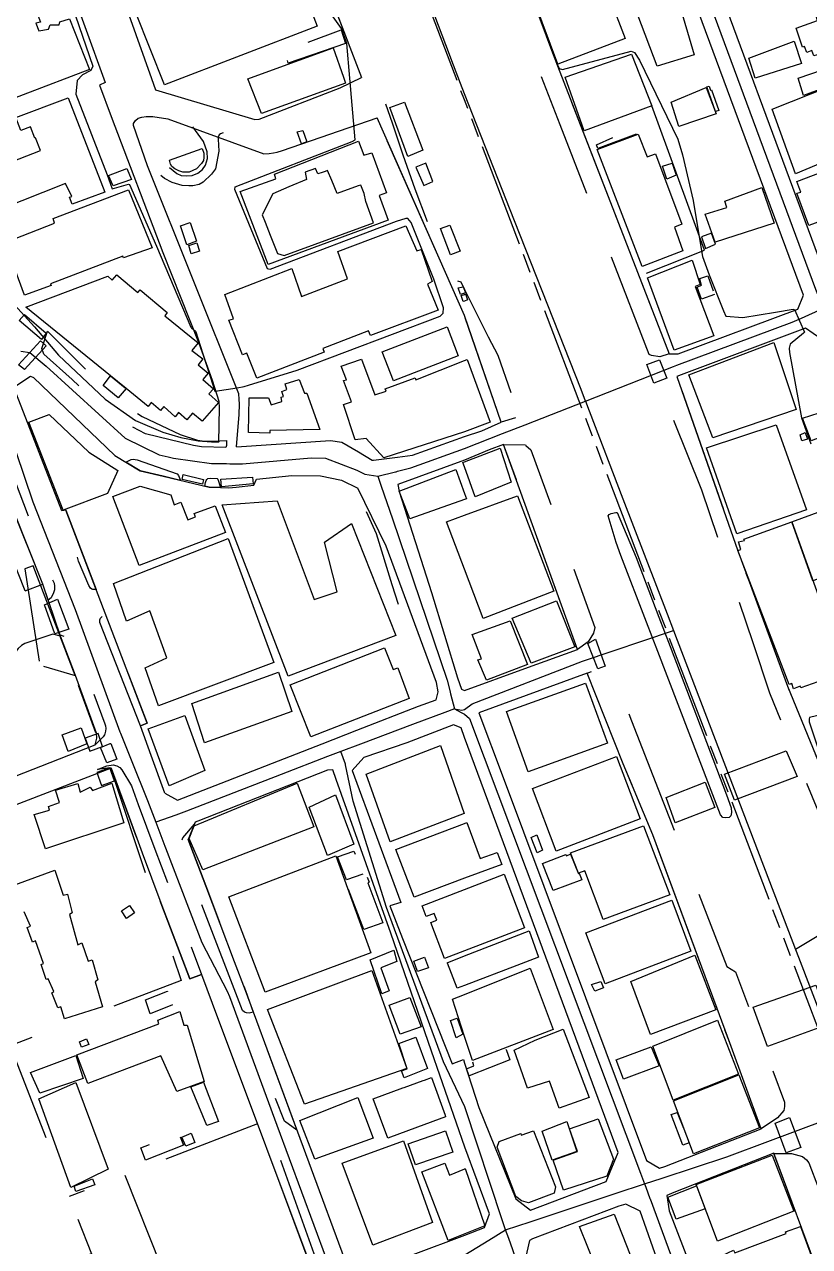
# Model space of a CAD drawing. Header units: millimetres. Extents: x 198785 to 203305, y 542885 to 545889.
# Drawn here: x 202082.1 to 202311.3, y 544546.7 to 544903.6 of the extents above; entities that cross this region are included whole.
import ezdxf

# ---------------------------------------------------------------- set-up
doc = ezdxf.new("R2010")
doc.units = ezdxf.units.MM
for name, pattern in [('FENCE_25K', [54.3, 28.7, -9.2, -16.4]), ('HIDDEN_BULD_25K', [28.8, 18.4, -10.4]), ('HIDDEN_IN_25K', [56.5, 36.5, -20]), ('HIDDEN_SIGUNGU_25K', [51.2, 30.4, -3.2, 5.6, -3.2, 5.6, -3.2])]:
    doc.linetypes.add(name, pattern=pattern)
for name, color, linetype in [('A0013114', 253, 'Continuous'), ('A0013117', 253, 'Continuous'), ('A0013118', 253, 'Continuous'), ('A0023214', 253, 'Continuous'), ('A0023217', 253, 'Continuous'), ('A0033324', 253, 'Continuous'), ('A0043325', 253, 'Continuous'), ('A0151224', 253, 'Continuous'), ('B0014111', 253, 'Continuous'), ('B0014112', 253, 'Continuous'), ('B0014113', 253, 'Continuous'), ('B0014115', 253, 'Continuous'), ('B0014116', 253, 'Continuous'), ('B0014118', 253, 'Continuous'), ('B0024120', 253, 'Continuous'), ('B0024127', 253, 'Continuous'), ('C0076117', 253, 'Continuous'), ('C0523121', 253, 'Continuous'), ('F0017111', 253, 'Continuous'), ('F0047224', 253, 'Continuous'), ('G0018113', 253, 'Continuous')]:
    doc.layers.add(name, color=color, linetype=linetype)

msp = doc.modelspace()

# ---------------------------------------------------------------- linework, layer by layer
at = {"layer": 'A0013114'}
for points in [[(202096.37, 544951.95), (202104.33, 544954.75), (202143.85, 544968.64), (202151.46, 544963.77), (202163, 544933.73), (202165.77, 544926.51), (202180.51, 544888.16)], [(202259.97, 544958.9), (202257.35, 544959.52), (202219, 544946.46), (202217.45, 544945.84), (202219.17, 544940.91), (202231.59, 544907.87), (202235.72, 544896.89), (202237.72, 544891.56), (202270.31, 544807.4)], [(202083.43, 544947.4), (202035.14, 544930.43), (202033.11, 544927.94), (202033.18, 544923.99), (202067.52, 544833.12), (202068.1, 544832.32), (202077.18, 544823.91), (202084.99, 544815.33), (202092.06, 544807.01), (202105.66, 544794.21), (202114.51, 544787.91), (202122.43, 544784.52), (202127.69, 544782.97), (202132.84, 544782.05), (202136.64, 544781.67), (202138.73, 544781.64)], [(202143.98, 544780.22), (202171.41, 544782.08), (202174.71, 544781.64), (202179.61, 544778.76), (202183.62, 544776.4), (202184.01, 544776.37), (202190.96, 544777.27), (202195.39, 544777.84), (202210.57, 544783.3), (202215.62, 544784.96), (202221.28, 544787.5), (202210.56, 544818.57), (202185.07, 544876.29)], [(202123.04, 544679.07), (202119.06, 544690.15), (202115.97, 544698.77), (202117.88, 544699.54), (202094.18, 544761.79), (202092.97, 544761.59), (202079.07, 544797.35), (202079.3, 544797.83), (202083.8, 544800.87), (202084.74, 544800.55), (202108.51, 544777.71), (202115.82, 544773.29), (202122.6, 544771.64), (202136.03, 544768.45), (202139.35, 544768.34), (202141.76, 544768.25), (202143.85, 544768.47), (202149.06, 544769.03), (202149.84, 544770.83), (202160.14, 544771.92), (202168.49, 544771.75), (202174.69, 544770.51), (202179.38, 544768.2)], [(202272.59, 544800.81), (202290.36, 544749.86), (202293.64, 544740.9), (202296.67, 544732.64), (202304.85, 544710.31), (202328.93, 544651.68)], [(202103.24, 544695.15), (202103.06, 544696.65), (202096.93, 544713.43), (202092.62, 544724.96), (202087.39, 544740.14), (202066.44, 544792.74)], [(202243.59, 544721.11), (202221.98, 544780.97), (202217.77, 544779.36), (202210.57, 544776.32), (202191.05, 544769.23)], [(202297.23, 544581.09), (202288.01, 544606.23), (202284.32, 544616.23), (202280.84, 544625.65), (202265.6, 544666.89), (202256.91, 544687.64), (202246.42, 544714.19)], [(202107.37, 544686.4), (202111.86, 544674.26), (202116.49, 544661.73), (202121.9, 544647.1), (202130.36, 544624.9), (202133.79, 544626.18), (202136.92, 544617.82), (202168.33, 544533.83)], [(202180.28, 544538.93), (202177.75, 544539.57), (202175.5, 544543.2), (202146.57, 544621.43), (202143.44, 544629.88), (202134.99, 544652.08), (202129.84, 544665.6)], [(202326.69, 544504.47), (202316.4, 544532.17), (202314.4, 544537.57), (202300.89, 544573.94)]]:
    msp.add_lwpolyline(points, dxfattribs=at)
at = {"layer": 'A0013117'}
for points in [[(202270.31, 544807.4), (202272.91, 544807.37), (202307.92, 544820.46), (202309.51, 544824.55), (202272.53, 544924.39), (202265.97, 544942.07), (202264.2, 544946.84), (202262.63, 544951.31), (202259.97, 544958.9)], [(202320.24, 544826.3), (202357.03, 544839.87), (202358.94, 544845.92), (202356.56, 544852.36), (202329.68, 544927.9), (202328.71, 544930.68), (202325.31, 544933.2), (202323.45, 544933.69), (202276.74, 544943.32), (202274.46, 544942.36), (202274.78, 544941.33), (202316.78, 544827.96), (202320.24, 544826.3)], [(202328.93, 544651.68), (202359.42, 544693.1), (202359.2, 544696.14), (202340.63, 544743.9), (202337.6, 544751.8), (202333.85, 544761.56), (202314.57, 544811.79), (202310.14, 544814.89), (202273.87, 544801.32), (202272.59, 544800.81)], [(202191.05, 544769.23), (202191.5, 544767.22), (202200.9, 544737.72), (202208.56, 544712.75), (202209.69, 544709.47), (202210.58, 544709.12), (202228.19, 544715.48), (202243.59, 544721.11)], [(202123.04, 544679.07), (202126.75, 544677.04), (202168.97, 544693.53), (202179.14, 544697.51), (202197.1, 544704.52), (202202.26, 544706.33), (202202.83, 544708.69), (202202.37, 544711.38), (202187.66, 544751.24), (202179.38, 544768.2)], [(202246.42, 544714.19), (202214.79, 544702.53), (202221.84, 544683.72), (202263.67, 544571.84), (202267.5, 544569.55), (202269.1, 544570.03), (202297.23, 544581.09)], [(202229.85, 544557.28), (202251.97, 544565.65), (202255.48, 544574.17), (202210.59, 544695.34), (202209.58, 544698.17), (202207.36, 544699.04), (202193.74, 544693.85), (202181.2, 544689.5), (202177.81, 544685.68), (202192.01, 544647.22), (202188.8, 544646.23), (202192.43, 544636.65), (202206.95, 544600.09), (202210.23, 544601.31), (202210.61, 544600.21), (202214.76, 544587.31), (202225.52, 544560.68), (202229.85, 544557.28)], [(202180.28, 544538.93), (202182.53, 544539.69), (202195.6, 544544.36), (202210.63, 544550.03), (202216.41, 544552.25), (202217.88, 544556.22), (202210.62, 544575.69), (202200.93, 544603.74), (202189.02, 544638.24), (202173.14, 544683.09), (202172.15, 544685.96), (202170.58, 544685.8), (202132.66, 544670.93), (202131.96, 544670.6), (202129.84, 544665.6)], [(202300.89, 544573.94), (202271.72, 544562.46), (202269.67, 544561.63), (202270.32, 544557.1), (202290.55, 544504.45)], [(202280.38, 544504.45), (202261.84, 544556.99), (202257.63, 544559.08), (202255.61, 544558.47), (202230.38, 544548.92), (202229.5, 544548.49), (202228.02, 544541.67), (202243.16, 544504.43)]]:
    msp.add_lwpolyline(points, dxfattribs=at)
at = {"layer": 'A0013118'}
for points in [[(202096.37, 544951.95), (202106.22, 544924.24), (202112.57, 544906.38), (202119.16, 544887.83), (202120.36, 544884.56), (202149.39, 544875.84), (202150.59, 544875.9), (202174.3, 544885.08), (202180.51, 544888.16)], [(202083.43, 544947.4), (202093.75, 544919.45), (202105.64, 544886.64), (202103.97, 544885.92), (202107.43, 544876.76), (202122.48, 544836.99), (202132.96, 544810.53), (202136.92, 544799.7), (202138.87, 544793.55), (202138.9, 544791.67), (202138.73, 544781.64)], [(202143.98, 544780.22), (202144.74, 544789.71), (202144.9, 544792.67), (202144.74, 544794.14), (202144.7, 544795.69), (202118.03, 544862.27), (202113.89, 544874.12), (202113.95, 544874.73), (202114.5, 544875.52), (202115.23, 544876.22), (202116.36, 544876.52), (202117.64, 544876.73), (202119.6, 544876.71), (202123.91, 544876.09), (202151.98, 544865.86), (202153.49, 544865.9), (202154.78, 544866.11), (202155.9, 544866.35), (202157.43, 544866.82), (202185.07, 544876.29)], [(202124.44, 544861.86), (202126.57, 544860.04), (202127.87, 544859.52), (202129.4, 544859.42), (202131.09, 544859.5), (202132.72, 544860.13), (202134.03, 544861.25), (202134.98, 544862.56), (202135.49, 544864.49), (202135.38, 544866.42), (202134.35, 544869.47), (202131.22, 544873.74)], [(202140.12, 544871.91), (202139.34, 544871.67), (202138.92, 544871.41), (202138.62, 544870.73), (202138.61, 544870.12), (202138.87, 544866.57), (202137.84, 544861.46), (202136.72, 544859.87), (202134.25, 544857.57), (202133.07, 544856.89), (202131.19, 544856.51), (202130.08, 544856.47), (202128.09, 544856.62), (202125.19, 544857.43), (202122.98, 544858.65), (202121.87, 544859.52)], [(202082.25, 544738.19), (202076.33, 544753.16), (202076.06, 544754.37), (202076.09, 544755.25), (202076.26, 544756.27), (202076.93, 544757.6), (202077.86, 544759.19), (202079.14, 544760.86)], [(202082.25, 544738.19), (202087.39, 544740.14)], [(202092.62, 544724.96), (202090.32, 544725.53), (202082.15, 544722.84), (202081.22, 544722.22), (202080.24, 544721.33), (202077.09, 544717.4)], [(201975.21, 544645.67), (201980.28, 544647.5), (201976.64, 544656.96), (201990.81, 544662.57), (201995.46, 544651.34), (202033.97, 544665.88), (202065.5, 544678.3), (202077.7, 544683.41), (202079.21, 544683.95), (202102.76, 544693.2), (202103.24, 544695.15)], [(202107.37, 544686.4), (202020.22, 544652.82), (201982.18, 544637.36), (201981.24, 544636.68), (201978.26, 544633.18), (201977.65, 544631.7)]]:
    msp.add_lwpolyline(points, dxfattribs=at)
at = {"layer": 'A0023214'}
for points in [[(202245.91, 544793.62), (202244.59, 544796.96), (202225.16, 544846.21), (202210.54, 544883.39), (202209.37, 544886.36), (202207.34, 544891.73), (202205.11, 544897.65), (202191.68, 544933.19), (202191.1, 544934.71), (202189.59, 544938.7), (202189.46, 544939.04)], [(202081.05, 544808.15), (202083.63, 544807.79), (202088.4, 544803.78), (202111.51, 544782.81), (202121.37, 544777.95), (202123.99, 544777.31), (202125.64, 544776.91), (202136.73, 544775.35), (202138.59, 544775.34), (202139.02, 544775.34), (202140.23, 544775.34), (202141.05, 544775.34), (202142.01, 544775.33), (202143.92, 544775.33), (202145.77, 544775.33), (202165.78, 544777), (202169.95, 544776.91), (202179.15, 544773.46), (202179.49, 544773.29), (202181.5, 544772.3), (202185.28, 544771.65), (202190.45, 544772.95), (202190.57, 544772.98), (202191.01, 544773.1), (202194.91, 544774.15), (202210.57, 544779.81), (202221.64, 544784.12), (202228.24, 544786.68), (202245.91, 544793.62)], [(202074.46, 544793.56), (202084.52, 544764.2), (202096.87, 544732.77), (202109.94, 544697.05), (202110.1, 544696.63), (202111.47, 544693.21), (202113.43, 544688.35), (202118.03, 544676.92), (202120.39, 544670.64), (202123.08, 544663.64), (202123.26, 544663.16), (202129.99, 544645.64), (202133.9, 544635.47), (202141.31, 544621.29), (202141.9, 544619.68), (202155.79, 544582.11), (202170.16, 544543.2)], [(202245.91, 544793.62), (202247, 544790.78), (202256.83, 544765.11), (202269.73, 544731.45), (202271.59, 544726.59), (202272.65, 544723.82), (202286.32, 544688.14), (202305.18, 544638.82), (202307.22, 544633.48), (202308.08, 544631.22), (202314.99, 544613.17), (202323.24, 544591.61), (202324.98, 544587.06), (202326.05, 544584.25), (202339.8, 544548.31), (202340.06, 544547.61), (202341.14, 544544.78), (202342.09, 544542.09), (202345.13, 544533.53), (202355.13, 544504.48), (202355.13, 544504.48)]]:
    msp.add_lwpolyline(points, dxfattribs=at)
at = {"layer": 'A0023217'}
for points in [[(202315.24, 544820.61), (202314.19, 544823.43), (202313.14, 544826.25), (202270.22, 544942.22), (202268.17, 544947.73)], [(202245.91, 544793.62), (202271.59, 544803.7), (202272.59, 544804.09), (202306.23, 544816.63), (202308.96, 544817.84), (202315.24, 544820.61)], [(202185.28, 544771.65), (202186.27, 544768.81), (202189.58, 544759.23), (202205.47, 544712.06), (202206.26, 544709.08), (202206.51, 544708.12), (202207.65, 544703.77)], [(202207.65, 544703.77), (202209.74, 544703.39), (202210.59, 544703.57), (202212.76, 544705.21), (202245.01, 544717.65), (202271.59, 544726.59)], [(202207.65, 544703.77), (202204.81, 544702.68), (202195.42, 544699.19), (202180.18, 544693.45), (202174.43, 544691.29)], [(202207.65, 544703.77), (202209.62, 544702.67), (202210.59, 544702.15), (202211.98, 544700.91), (202261.97, 544568.16), (202263.15, 544564.97)], [(202363.77, 544695.42), (202359.85, 544688.73), (202359.35, 544687.88), (202330.19, 544649.29), (202329.96, 544648.99), (202324.98, 544644.54), (202316.99, 544639.26), (202307.22, 544633.48)], [(202174.43, 544691.29), (202170.54, 544689.78), (202156.99, 544684.53), (202129.35, 544673.82), (202126.25, 544672.72), (202120.39, 544670.64)], [(202222.56, 544551.58), (202221.68, 544554.22), (202210.62, 544587.52), (202204.39, 544600.65), (202187.77, 544645.7), (202178.04, 544676.8), (202175.84, 544687.41), (202175.77, 544687.61), (202174.43, 544691.29)], [(202263.15, 544564.97), (202268.29, 544566.67), (202287.17, 544572.9), (202299.13, 544577.38), (202324.98, 544587.06)], [(202222.56, 544551.58), (202229.72, 544553.94), (202241.67, 544557.89), (202254.9, 544562.25), (202263.15, 544564.97)], [(202263.15, 544564.97), (202263.5, 544564.04), (202264.72, 544560.73), (202264.77, 544560.59), (202285.46, 544504.45), (202285.46, 544504.45)], [(202125.77, 544514.2), (202148.06, 544522.3), (202164.63, 544528.32), (202170.42, 544530.21), (202175.64, 544531.91), (202180.5, 544533.65), (202182.48, 544534.36), (202197.33, 544539.67), (202210.63, 544544.24), (202217.63, 544548.54), (202222.56, 544551.58)], [(202241.37, 544504.43), (202226.27, 544541.01), (202224.65, 544545.73), (202223.51, 544549.06), (202222.56, 544551.58)]]:
    msp.add_lwpolyline(points, dxfattribs=at)
at = {"layer": 'A0033324', "linetype": 'HIDDEN_IN_25K', "flags": 128}
for points in [[(202157.31, 544948.54), (202160.19, 544949.4), (202164.47, 544938.23), (202169.72, 544924.41), (202173.95, 544913.31), (202177.9, 544903.09), (202175.11, 544902.23), (202165.77, 544926.51), (202163, 544933.73), (202157.31, 544948.54)], [(202270.31, 544807.4), (202267.56, 544806.58), (202265.21, 544806.94), (202264.48, 544807.22), (202238.51, 544874.28), (202232.58, 544889.61), (202213, 544938.35), (202212.68, 544939.75), (202212.69, 544940.96), (202213.26, 544942.43), (202214.66, 544944.28), (202217.45, 544945.84), (202219.17, 544940.91), (202237.72, 544891.56), (202270.31, 544807.4)], [(202225.47, 544788.68), (202221.28, 544787.5), (202210.56, 544818.57), (202185.07, 544876.29), (202183.24, 544881.12), (202182.85, 544882.16), (202186.39, 544882.95), (202186.62, 544882.82), (202186.83, 544882.25), (202189.47, 544874.84), (202192.53, 544865.57), (202196.07, 544855.56), (202200.5, 544843.8), (202204.77, 544832.82), (202207.24, 544830.89), (202208.01, 544828.94), (202209.52, 544828.42), (202210.55, 544826.2), (202217.5, 544812.33), (202220.32, 544807.04), (202226.27, 544789.87), (202226.19, 544789.41), (202225.99, 544789.08), (202225.47, 544788.68)], [(202134.6, 544781.94), (202137.2, 544781.91), (202141.07, 544782.07), (202141.09, 544780.6), (202140.84, 544780.1), (202133.77, 544780.28), (202131.47, 544780.66), (202117.43, 544784.01), (202111.34, 544787.28), (202106.43, 544790.54), (202103.42, 544792.95), (202096.03, 544799.9), (202087.7, 544807.33), (202087.15, 544808.97), (202088.84, 544814.01), (202100.8, 544802.09), (202105.58, 544797.39), (202108.92, 544794.08), (202116.48, 544789.07), (202127.58, 544783.88), (202132.64, 544782.2), (202134.6, 544781.94)], [(202070.15, 544794.21), (202090.7, 544740.4), (202090.87, 544739.56), (202090.85, 544738.48), (202090.58, 544737.63), (202089.83, 544736.15), (202089, 544735.46), (202087.39, 544740.14), (202066.44, 544792.74), (202063.18, 544794.06), (202056.62, 544791.8), (202057.42, 544795.15), (202057.57, 544795.5), (202064.15, 544797.9), (202064.19, 544797.9), (202064.45, 544797.91), (202069.67, 544795.46), (202070.15, 544794.21)], [(202325.48, 544649.66), (202324.65, 544649.53), (202324.39, 544649.54), (202323.75, 544649.82), (202299.72, 544708.32), (202294.81, 544723.01), (202279.91, 544767.59), (202268.1, 544796.97), (202272.59, 544800.81), (202290.36, 544749.86), (202293.64, 544740.9), (202296.67, 544732.64), (202304.85, 544710.31), (202328.93, 544651.68), (202326.67, 544650.04), (202325.48, 544649.66)], [(202246.72, 544723.34), (202243.59, 544721.11), (202221.98, 544780.97), (202228.33, 544780.79), (202228.46, 544780.68), (202229.98, 544779.41), (202241.03, 544748.62), (202248.63, 544727.45), (202248.25, 544725.79), (202246.72, 544723.34)], [(202127.09, 544771.92), (202127.64, 544770.44), (202122.6, 544771.64), (202115.82, 544773.29), (202111.71, 544775.77), (202113.25, 544776.52), (202113.82, 544776.69), (202115.01, 544776.44), (202126.66, 544772.38), (202127.09, 544771.92)], [(202138.58, 544770.77), (202139.35, 544768.34), (202136.03, 544768.45), (202134.71, 544768.76), (202134.95, 544769.8), (202135.11, 544770.4), (202135.29, 544770.76), (202135.59, 544771.02), (202136.28, 544771.07), (202138.32, 544771.02), (202138.58, 544770.77)], [(202094.18, 544761.79), (202103.03, 544738.54), (202102.05, 544738.54), (202101.72, 544738.69), (202101.31, 544738.98), (202100.89, 544739.71), (202097.88, 544746.9), (202092.97, 544761.59), (202094.18, 544761.79)], [(202117.88, 544699.54), (202115.97, 544698.77), (202104.1, 544728.93), (202104.1, 544729.7), (202104.23, 544730.19), (202105.64, 544731.69), (202117.88, 544699.54)], [(202103.69, 544694.18), (202102.76, 544693.2), (202103.24, 544695.15), (202103.06, 544696.65), (202096.93, 544713.43), (202092.62, 544724.96), (202092.5, 544725.3), (202095.46, 544724.46), (202096.02, 544724.15), (202096.33, 544723.91), (202105.57, 544699.33), (202105.74, 544698.78), (202105.82, 544697.97), (202105.78, 544697.23), (202105.58, 544696.41), (202105.48, 544696.16), (202105.02, 544695.58), (202103.69, 544694.18)], [(202301.96, 544584.33), (202297.23, 544581.09), (202288.01, 544606.23), (202284.32, 544616.23), (202280.84, 544625.65), (202265.6, 544666.89), (202256.91, 544687.64), (202246.42, 544714.19), (202251.49, 544715.98), (202254.13, 544714.23), (202259.37, 544700.23), (202287.17, 544628.48), (202289.7, 544626.93), (202304.05, 544588.82), (202304.02, 544587.59), (202303.78, 544586.44), (202301.96, 544584.33)], [(202109.92, 544686.64), (202110.55, 544685.97), (202113.28, 544681.24), (202115.32, 544675.75), (202120.15, 544662.79), (202133.79, 544626.18), (202130.36, 544624.9), (202121.9, 544647.1), (202116.49, 544661.73), (202111.86, 544674.26), (202107.37, 544686.4), (202107, 544686.55), (202103.38, 544686), (202106.09, 544687.06), (202107.93, 544687.35), (202109, 544687.09), (202109.92, 544686.64)], [(202148.89, 544615.13), (202147.68, 544614.87), (202146.89, 544614.92), (202146.36, 544615.19), (202145.74, 544615.62), (202128.41, 544660.61), (202127.95, 544663.52), (202127.96, 544665.1), (202128.28, 544666.08), (202131.71, 544670.01), (202129.84, 544665.6), (202134.99, 544652.08), (202143.44, 544629.88), (202146.57, 544621.43), (202148.89, 544615.13)], [(202152.97, 544604.1), (202161.62, 544580.72), (202158.01, 544583.32), (202152.15, 544598.19), (202151.33, 544601.63), (202151.26, 544602.5), (202151.72, 544603.28), (202152.97, 544604.1)], [(202168.13, 544537.53), (202167.42, 544536.27), (202151.52, 544578.77), (202154.3, 544578.25), (202154.63, 544577.95), (202168.55, 544539.23), (202168.51, 544538.3), (202168.13, 544537.53)], [(202326.69, 544504.47), (202316.4, 544532.17), (202314.4, 544537.57), (202300.91, 544573.87), (202306.07, 544573.91), (202309.27, 544572.95), (202310.47, 544571.98), (202311.13, 544571.11), (202335.42, 544507.32), (202336.48, 544504.47)]]:
    msp.add_lwpolyline(points, dxfattribs=at)
at = {"layer": 'A0043325'}
for points in [[(202088.45, 544813.45), (202087.02, 544811.56), (202080.56, 544817.19), (202082.1, 544818.93), (202088.45, 544813.45)], [(202088.4, 544809.75), (202082.05, 544802.83), (202080.37, 544804.24), (202086.76, 544811.19), (202088.4, 544809.75)], [(202269.64, 544800.35), (202265.88, 544798.88), (202263.82, 544804.33), (202267.5, 544805.69), (202269.64, 544800.35)], [(202134.38, 544770.72), (202134.04, 544769.34), (202128.09, 544770.7), (202128.44, 544772.21), (202134.38, 544770.72)], [(202148.86, 544769.45), (202139.61, 544768.56), (202139.38, 544770.77), (202148.69, 544771.38), (202148.86, 544769.45)], [(202094.99, 544727.05), (202090.97, 544725.63), (202087.97, 544734.08), (202091.7, 544735.76), (202094.99, 544727.05)], [(202251.68, 544716.15), (202249.52, 544715.37), (202246.55, 544722.85), (202248.78, 544724.05), (202251.68, 544716.15)], [(202109.04, 544689.01), (202106.09, 544687.92), (202104.27, 544692.46), (202107.14, 544693.6), (202107.27, 544693.66), (202108.25, 544691.1), (202109.04, 544689.01)], [(202307.69, 544683.99), (202289.38, 544677.04), (202286.5, 544684.65), (202304.54, 544691.48), (202307.69, 544683.99)], [(202283.67, 544674.9), (202272.07, 544670.48), (202269.43, 544677.83), (202280.84, 544682.33), (202283.67, 544674.9)], [(202317.27, 544611.74), (202299.01, 544605.08), (202294.87, 544616.62), (202313.17, 544623.01), (202317.27, 544611.74)], [(202308.75, 544575.64), (202304.53, 544574.06), (202301.28, 544582.73), (202305.45, 544584.37), (202308.75, 544575.64)]]:
    msp.add_lwpolyline(points, dxfattribs=at)
at = {"layer": 'A0151224'}
for points in [[(202198.41, 544866.9), (202194.04, 544865.04), (202188.8, 544879.31), (202193.03, 544880.91), (202198.41, 544866.9)], [(202209.32, 544837.42), (202206.47, 544836.33), (202203.57, 544843.99), (202206.27, 544844.98), (202209.32, 544837.42)]]:
    msp.add_lwpolyline(points, dxfattribs=at)
at = {"layer": 'B0014111'}
for points in [[(202128.87, 544912.03), (202122.49, 544929.63), (202108.54, 544923.69), (202108.06, 544923.48), (202099.88, 544944.83), (202145.33, 544962.37), (202153.15, 544941.01), (202139.21, 544934.85), (202145.45, 544919.17), (202159.47, 544924.28), (202167.56, 544903.1), (202122.99, 544885.95), (202114.64, 544907.04), (202128.87, 544912.03)], [(202240.41, 544940.85), (202242.52, 544934.82), (202243.71, 544935.23), (202257.51, 544899.51), (202237.79, 544891.98), (202224.42, 544928.17), (202224.96, 544928.41), (202223.05, 544933.54), (202231.19, 544936.47), (202230.91, 544937.17), (202240.41, 544940.85)], [(202085.42, 544903.96), (202086.25, 544901.75), (202089.09, 544902.2), (202089.58, 544903.45), (202092.16, 544903.49), (202092.4, 544904.35), (202095.19, 544905.29), (202101.02, 544890.49), (202062.22, 544875.66), (202063.03, 544873.36), (202056.1, 544870.74), (202051.63, 544882.3), (202074.97, 544890.69), (202071.07, 544899.91), (202071.66, 544900.27), (202069.25, 544906.3), (202083.93, 544911.88), (202086.78, 544904.3), (202085.42, 544903.96)], [(202277.6, 544894.76), (202266.86, 544891.38), (202261.16, 544906.36), (202272.98, 544910.59), (202277.6, 544894.76)], [(202308.93, 544892.19), (202295.44, 544887.91), (202293.57, 544893.79), (202306.83, 544898.75), (202308.93, 544892.19)], [(202175.83, 544886.47), (202151.25, 544877.6), (202147.32, 544887.69), (202151.32, 544889.14), (202172.2, 544896.75), (202175.2, 544888.25), (202175.83, 544886.47)], [(202265.24, 544879.88), (202245.5, 544872.51), (202239.98, 544888.24), (202259.34, 544894.92), (202265.24, 544879.88)], [(202316.92, 544885.6), (202309.56, 544882.85), (202308, 544887.88), (202315.1, 544890.31), (202316.92, 544885.6)], [(202284.06, 544877.47), (202273.15, 544873.84), (202270.87, 544880.93), (202281.18, 544885.23), (202284.06, 544877.47)], [(202324.12, 544867.12), (202307.22, 544859.96), (202300.37, 544878.82), (202317.37, 544885.63), (202324.12, 544867.12)], [(202094.87, 544882.15), (202105.52, 544854.59), (202096.04, 544851.1), (202095.23, 544853.17), (202095.87, 544853.35), (202094.1, 544857.17), (202074.62, 544849.45), (202076.53, 544844.11), (202077.39, 544844.4), (202078.01, 544842.09), (202068.77, 544838.67), (202058.33, 544866.81), (202073.6, 544872.45), (202075.04, 544868.64), (202072.26, 544867.52), (202074.24, 544861.9), (202086.75, 544866.82), (202085.26, 544870.51), (202085.08, 544870.43), (202083.81, 544873.68), (202080.99, 544872.68), (202079.58, 544876.39), (202094.87, 544882.15)], [(202261.31, 544871.56), (202263.95, 544864.94), (202266.32, 544865.82), (202274.07, 544845.31), (202271.9, 544844.44), (202274.35, 544837.46), (202262.47, 544832.96), (202249.31, 544867.04), (202261.31, 544871.56)], [(202327, 544850.76), (202311.07, 544844.85), (202307.62, 544854.32), (202308.76, 544854.65), (202307.6, 544857.76), (202322.18, 544863.25), (202327, 544850.76)], [(202119.35, 544838.36), (202111.04, 544835.41), (202110.81, 544835.89), (202089.72, 544827.87), (202089.86, 544827.33), (202082.05, 544824.56), (202076.41, 544839.91), (202090.81, 544845.55), (202090.49, 544846.94), (202112.47, 544855.29), (202119.35, 544838.36)], [(202301, 544845.55), (202283.74, 544839.98), (202280.82, 544848.2), (202287.2, 544850.16), (202286.56, 544852.01), (202297.36, 544856.01), (202301, 544845.55)], [(202193.46, 544844.76), (202196.65, 544837.54), (202197.88, 544837.89), (202201.1, 544828.55), (202199.8, 544827.78), (202202.83, 544820.14), (202183.07, 544812.81), (202182.57, 544814.1), (202169.19, 544808.97), (202169.62, 544807.89), (202149.92, 544800.26), (202146.98, 544807.62), (202145.77, 544807.08), (202141.79, 544817.26), (202143.08, 544817.62), (202140.63, 544824.77), (202160.19, 544832.35), (202163.01, 544824.18), (202176.42, 544829.27), (202173.54, 544837.33), (202193.46, 544844.76)], [(202283.39, 544812.71), (202271.83, 544808.48), (202263.99, 544829.63), (202277, 544834.75), (202279.35, 544827.66), (202277.92, 544827.11), (202283.39, 544812.71)], [(202208.75, 544806.83), (202189.79, 544799.53), (202186.54, 544807.97), (202205.49, 544815.28), (202208.75, 544806.83)], [(202307.41, 544791.19), (202283.05, 544782.9), (202276.05, 544801.24), (202300.9, 544810.7), (202307.41, 544791.19)], [(202180.47, 544805.86), (202184.34, 544795.47), (202187.66, 544796.5), (202187.36, 544797.18), (202196.18, 544800.39), (202196.39, 544799.81), (202210.56, 544805.47), (202211.31, 544805.78), (202218.07, 544787.49), (202210.56, 544784.64), (202187.03, 544777.06), (202181.81, 544782.69), (202178.62, 544782.29), (202175.27, 544792.66), (202177.55, 544793.36), (202175.2, 544799.59), (202176.12, 544799.8), (202174.6, 544803.82), (202180.47, 544805.86)], [(202162.24, 544799.89), (202163.85, 544795.88), (202164.52, 544795.92), (202168.32, 544785.32), (202153.72, 544784.98), (202153.72, 544784.26), (202147.51, 544784.41), (202147.68, 544794.54), (202153.34, 544794.59), (202154.12, 544792.48), (202157.24, 544793.46), (202157.07, 544794.74), (202157.74, 544794.98), (202157.22, 544796.44), (202158.67, 544797.03), (202158.19, 544798.64), (202162.24, 544799.89)], [(202318.57, 544784.61), (202311.79, 544782.05), (202309.26, 544788.63), (202316.53, 544790.94), (202318.57, 544784.61)], [(202106.33, 544766.58), (202093.38, 544761.75), (202083.39, 544787.5), (202089.33, 544789.71), (202100.85, 544778.66), (202109.32, 544773.33), (202106.33, 544766.58)], [(202310.4, 544761.85), (202290.13, 544754.85), (202281.25, 544779.99), (202301.58, 544786.71), (202310.4, 544761.85)], [(202224.22, 544769.91), (202213.64, 544765.64), (202210.57, 544774.39), (202210.11, 544775.68), (202210.57, 544775.85), (202220.96, 544779.9), (202224.22, 544769.91)], [(202210.57, 544764.85), (202194.59, 544759.26), (202191.5, 544767.33), (202208.01, 544773.6), (202210.57, 544766.67), (202211.16, 544765.06), (202210.57, 544764.85)], [(202124.78, 544766.25), (202125.8, 544763.31), (202127.75, 544764.14), (202129.74, 544758.92), (202132, 544759.79), (202131.62, 544760.79), (202137.72, 544763.01), (202140.78, 544755.22), (202115.6, 544745.59), (202107.88, 544765.77), (202115.9, 544768.76), (202124.78, 544766.25)], [(202236.61, 544738.06), (202216.03, 544730.07), (202210.58, 544744.51), (202205.33, 544758.38), (202210.57, 544760.3), (202226.06, 544765.96), (202236.61, 544738.06)], [(202336.73, 544749.74), (202312.32, 544741.07), (202306.18, 544758.38), (202330.6, 544767.28), (202336.73, 544749.74)], [(202155.91, 544764.47), (202166.66, 544735.65), (202173.34, 544737.87), (202169.67, 544752.42), (202177.58, 544757.89), (202190.48, 544725.12), (202159.1, 544713.32), (202139.78, 544763.3), (202155.91, 544764.47)], [(202320.34, 544713.94), (202308.79, 544709.88), (202308.54, 544710.37), (202306.59, 544709.59), (202306.14, 544711.14), (202305.36, 544710.86), (202290.37, 544749.95), (202291.21, 544750.27), (202290.56, 544752.49), (202292.31, 544752.91), (202292.14, 544753.26), (202306.11, 544758.35), (202321.61, 544715.23), (202320.07, 544714.54), (202320.34, 544713.94)], [(202242.82, 544721.8), (202230.03, 544717.07), (202224.46, 544730.26), (202237.46, 544735.26), (202242.82, 544721.8)], [(202228.97, 544716.67), (202216.96, 544712.13), (202214.49, 544718), (202215.57, 544718.34), (202212.83, 544725.48), (202223.86, 544729.44), (202228.97, 544716.67)], [(202187.25, 544721.52), (202189.78, 544715.19), (202191.13, 544715.74), (202194.37, 544706.8), (202165.67, 544695.59), (202159.69, 544710.75), (202187.25, 544721.52)], [(202160.18, 544703), (202134.67, 544693.82), (202130.94, 544705.31), (202156.23, 544714.4), (202160.18, 544703)], [(202252.36, 544693.71), (202229.12, 544685.38), (202222.84, 544702.99), (202245.87, 544711.24), (202252.36, 544693.71)], [(202134.76, 544685.71), (202124.35, 544681.27), (202118.24, 544697.89), (202128.89, 544701.78), (202134.76, 544685.71)], [(202100.3, 544693.53), (202094.81, 544691.26), (202093.06, 544696.15), (202098.63, 544698.14), (202100.3, 544693.53)], [(202210.43, 544673.14), (202188.83, 544664.9), (202181.81, 544684.61), (202203.55, 544693.01), (202210.43, 544673.14)], [(202261.88, 544671.65), (202237.38, 544662.19), (202230.46, 544680.5), (202254.91, 544689.79), (202261.88, 544671.65)], [(202166.54, 544669.26), (202134.11, 544656.67), (202130.2, 544665.9), (202131.65, 544669.59), (202161.69, 544681.99), (202166.54, 544669.26)], [(202178.22, 544664.17), (202170.6, 544660.92), (202165.24, 544675.05), (202172.9, 544678.64), (202178.22, 544664.17)], [(202211.28, 544670.53), (202215.12, 544660.05), (202220.11, 544661.78), (202221.49, 544658.32), (202210.6, 544654.25), (202195.82, 544648.74), (202190.5, 544662.62), (202210.6, 544670.27), (202211.28, 544670.53)], [(202262.83, 544669.58), (202270.51, 544649.4), (202251.01, 544642.26), (202245.71, 544656.44), (202243.86, 544655.77), (202241.51, 544661.73), (202262.83, 544669.58)], [(202183.2, 544632.52), (202152.37, 544620.98), (202141.71, 544648.87), (202173.04, 544660.81), (202183.2, 544632.52)], [(202241.54, 544661.31), (202243.81, 544655.58), (202244.08, 544655.74), (202244.82, 544653.83), (202236.44, 544650.65), (202233.3, 544658.52), (202240.14, 544661.15), (202240.28, 544660.82), (202241.54, 544661.31)], [(202222.13, 544655.41), (202228.13, 544639.76), (202210.61, 544633.05), (202204.75, 544630.8), (202200.76, 544641.36), (202202.47, 544642.01), (202201.72, 544643.97), (202199.37, 544643.07), (202198.16, 544646.23), (202210.6, 544650.99), (202222.13, 544655.41)], [(202276.63, 544632.98), (202251.67, 544623.47), (202245.95, 544638.36), (202271.13, 544647.9), (202276.63, 544632.98)], [(202210.61, 544622.93), (202208.44, 544622.16), (202205.57, 544629.5), (202205.54, 544629.58), (202210.61, 544631.57), (202229.43, 544638.89), (202232.16, 544631.17), (202225.82, 544628.74), (202210.61, 544622.93)], [(202188.52, 544621.41), (202186.43, 544620.51), (202183, 544630.46), (202189.94, 544633.29), (202190.8, 544629.93), (202186.16, 544628.05), (202188.52, 544621.41)], [(202283.92, 544615.86), (202264.84, 544608.67), (202259.15, 544624.08), (202277.84, 544631.76), (202283.92, 544615.86)], [(202193.75, 544598.7), (202163.84, 544588.31), (202153.02, 544615.96), (202183.55, 544627.35), (202193.75, 544598.7)], [(202236.44, 544610.13), (202212.89, 544601.07), (202210.61, 544608.04), (202207.07, 544618.91), (202210.61, 544620.32), (202229.74, 544627.97), (202236.44, 544610.13)], [(202197.87, 544610.84), (202191.81, 544608.74), (202188.57, 544617.23), (202194.58, 544619.45), (202197.87, 544610.84)], [(202127.43, 544615.35), (202128.59, 544611.31), (202129.57, 544611.38), (202134.56, 544594.88), (202126.57, 544591.99), (202121.89, 544602.35), (202100.56, 544594.31), (202097.39, 544602.66), (202121.32, 544611.7), (202121.03, 544612.78), (202127.43, 544615.35)], [(202290.59, 544597.07), (202271.5, 544589.48), (202265.54, 544605.21), (202284.43, 544612.77), (202290.59, 544597.07)], [(202239.34, 544610.23), (202246.99, 544590.18), (202238.17, 544587.14), (202235.4, 544595.01), (202228.93, 544592.91), (202225.04, 544604.06), (202231.2, 544606.97), (202239.34, 544610.23)], [(202199.72, 544598.67), (202192.91, 544595.99), (202192.2, 544598.05), (202193.83, 544598.58), (202191.37, 544606.04), (202196.37, 544607.87), (202199.72, 544598.67)], [(202267.38, 544599.5), (202257.03, 544595.56), (202254.9, 544601.23), (202265.05, 544605.03), (202267.38, 544599.5)], [(202099.25, 544595.79), (202086.6, 544591.45), (202083.88, 544597.54), (202097.06, 544602.54), (202099.25, 544595.79)], [(202106.49, 544569.3), (202095.6, 544563.99), (202086.23, 544589.8), (202097.04, 544594.62), (202106.49, 544569.3)], [(202138.72, 544583.19), (202135.33, 544582.07), (202130.61, 544593.32), (202134.39, 544594.69), (202138.72, 544583.19)], [(202196.88, 544581.59), (202188.16, 544578.35), (202183.88, 544589.87), (202192.56, 544593.04), (202192.99, 544593.19), (202198.54, 544595.22), (202198.84, 544595.32), (202200.92, 544596.09), (202204.88, 544585.08), (202205.05, 544584.62), (202196.88, 544581.59)], [(202296.75, 544581.37), (202277.47, 544573.74), (202271.58, 544589.29), (202290.66, 544596.88), (202296.75, 544581.37)], [(202183.85, 544578.39), (202166.87, 544572.17), (202162.49, 544583.48), (202179.44, 544590.18), (202183.85, 544578.39)], [(202243.39, 544574.49), (202236.2, 544571.96), (202233.2, 544580.41), (202240.4, 544583.23), (202243.39, 544574.49)], [(202252.09, 544567.26), (202239.44, 544563.14), (202236.46, 544571.95), (202243.57, 544574.42), (202241.27, 544581.08), (202249.56, 544584.01), (202254.09, 544572.17), (202252.09, 544567.26)], [(202207.17, 544574.28), (202196.27, 544570.52), (202194.12, 544576.74), (202205.02, 544580.51), (202207.17, 544574.28)], [(202230.69, 544580.46), (202237.11, 544564.11), (202236.71, 544562.32), (202229.25, 544559.5), (202227.18, 544560.05), (202225.55, 544561.31), (202220.13, 544575.75), (202220.65, 544577.34), (202226.99, 544579.67), (202227.14, 544579.23), (202230.69, 544580.46)], [(202306.72, 544557), (202284.43, 544548.27), (202278.24, 544564.84), (202300.39, 544573.4), (202306.72, 544557)], [(202204.85, 544571.03), (202206.2, 544567.59), (202210.62, 544569.42), (202210.79, 544569.49), (202216.51, 544552.76), (202210.63, 544550.37), (202205.84, 544548.43), (202198.12, 544568.56), (202204.85, 544571.03)], [(202280.85, 544557.76), (202272.34, 544554.67), (202269.96, 544561.16), (202278.34, 544564.44), (202280.85, 544557.76)], [(202263.63, 544532.38), (202253.91, 544528.41), (202244.19, 544552.52), (202254.26, 544556.19), (202263.63, 544532.38)], [(202308.67, 544552.55), (202316.53, 544531.16), (202313, 544529.57), (202312.83, 544529.91), (202297.68, 544524.3), (202298.02, 544523.8), (202294.23, 544522.4), (202285.76, 544544.07), (202289.15, 544545.61), (202289.47, 544544.89), (202304.47, 544550.54), (202304.33, 544550.99), (202308.67, 544552.55)]]:
    msp.add_lwpolyline(points, dxfattribs=at)
at = {"layer": 'B0014112'}
msp.add_lwpolyline([(202319.35, 544908.48), (202324.03, 544895.7), (202315.99, 544892.76), (202315.22, 544895.21), (202312.59, 544894.41), (202312.02, 544896.04), (202310.48, 544895.43), (202309.8, 544897.21), (202309.27, 544897.02), (202307.4, 544902.51), (202313.62, 544904.72), (202313.14, 544906.28), (202319.35, 544908.48)], dxfattribs=at)
at = {"layer": 'B0014113'}
msp.add_lwpolyline([(202201.25, 544553.74), (202183.8, 544547.07), (202174.8, 544571.05), (202192.78, 544577.56), (202201.25, 544553.74)], dxfattribs=at)
at = {"layer": 'B0014115'}
for points in [[(202111.73, 544797.3), (202107.19, 544800.99), (202082.52, 544821.09), (202106.37, 544830.07), (202107.71, 544828.89), (202109.01, 544830.49), (202115.17, 544825.35), (202115.82, 544826.14), (202123.77, 544819.44), (202123.06, 544818.52), (202132.77, 544810.66), (202130.9, 544808.35), (202134.18, 544806), (202132.77, 544804.17), (202135.72, 544801.79), (202134.13, 544799.93), (202137.28, 544797.24), (202135.94, 544795.69), (202138.77, 544793.2), (202133.94, 544787.73), (202131.15, 544790.07), (202129.52, 544788.14), (202127.05, 544790.29), (202126.05, 544789.03), (202122.8, 544792.03), (202121.76, 544790.9), (202119.1, 544793.23), (202118.17, 544792.05), (202111.73, 544797.3)], [(202141.56, 544753.5), (202154.92, 544717.3), (202121.19, 544704.66), (202117.32, 544715.74), (202123.63, 544718.66), (202118.73, 544732.35), (202111.85, 544729.32), (202108.09, 544740.35), (202141.56, 544753.5)], [(202097.61, 544681.93), (202098.36, 544679.42), (202101.27, 544680.88), (202101.98, 544679.85), (202107.54, 544681.98), (202111.11, 544670.46), (202088.21, 544662.81), (202084.93, 544672.88), (202089.43, 544674.16), (202089.09, 544675.17), (202092.26, 544676.34), (202091.09, 544679.94), (202097.61, 544681.93)], [(202079.26, 544652.36), (202090.91, 544656.61)], [(202090.91, 544656.61), (202093.39, 544649.27), (202094.6, 544649.64), (202096.03, 544644.18), (202095.19, 544643.72), (202097.65, 544634.85), (202098.8, 544635.43), (202100.67, 544630.02), (202101.8, 544630.45), (202103.46, 544624.55), (202102.76, 544623.98), (202104.83, 544616.74), (202093.74, 544613.24), (202092.65, 544616.66), (202091.83, 544616.4), (202090.08, 544620.78), (202090.64, 544621.15), (202088.99, 544624.9), (202088.43, 544624.67), (202086.94, 544629.11), (202087.66, 544629.37), (202085.28, 544635.99), (202084.45, 544635.57), (202082.88, 544639.92), (202083.88, 544640.28), (202082.01, 544644.42)]]:
    msp.add_lwpolyline(points, dxfattribs=at)
at = {"layer": 'B0014116', "linetype": 'HIDDEN_BULD_25K', "flags": 128}
for points in [[(202175.78, 544898.08), (202159.12, 544892.31), (202157.9, 544895.83), (202174.55, 544902.06), (202175.78, 544898.08)], [(202281.97, 544885.56), (202282.41, 544884.42), (202282.66, 544884.5), (202284.85, 544878.46), (202283.9, 544878.19), (202281.33, 544885.38), (202281.97, 544885.56)], [(202260.72, 544871.53), (202249.51, 544867.35), (202249.08, 544868.42), (202260.39, 544873.63), (202260.72, 544871.53)], [(202272.37, 544859.63), (202269.68, 544858.38), (202268.42, 544862.19), (202271.21, 544863.11), (202272.37, 544859.63)], [(202113.29, 544858.28), (202107.95, 544856.47), (202106.66, 544859.48), (202112, 544861.53), (202113.29, 544858.28)], [(202283.61, 544824.78), (202279.78, 544823.39), (202278.49, 544826.85), (202279.78, 544827.42), (202279.24, 544829.41), (202281.61, 544830.21), (202283.61, 544824.78)], [(202111.73, 544797.3), (202109.42, 544794.53), (202105.02, 544798.13), (202107.19, 544800.99), (202111.73, 544797.3)], [(202180.9, 544655.45), (202176.07, 544653.8), (202173.44, 544660.54), (202178.27, 544662.19), (202180.9, 544655.45)], [(202186.69, 544641.22), (202181.2, 544639.26), (202175.68, 544653.56), (202176.3, 544653.77), (202180.92, 544655.42), (202181.75, 544655.71), (202182.74, 544653.09), (202182.31, 544652.92), (202186.69, 544641.22)], [(202114.25, 544644.12), (202111.83, 544642.51), (202110.36, 544644.7), (202112.78, 544646.32), (202114.25, 544644.12)], [(202125.28, 544617.25), (202118.77, 544614.67), (202117.38, 544618.78), (202123.85, 544621.3), (202125.28, 544617.25)], [(202210.12, 544608.76), (202208.18, 544607.64), (202206.48, 544612.68), (202208.46, 544613.42), (202210.12, 544608.76)], [(202100.84, 544605.73), (202098.76, 544604.91), (202098.13, 544606.53), (202100.23, 544607.35), (202100.84, 544605.73)], [(202276.15, 544576.99), (202274.34, 544576.26), (202270.92, 544585.24), (202272.67, 544585.89), (202276.15, 544576.99)], [(202128.52, 544576.28), (202117.43, 544571.95), (202116.05, 544575.49), (202127.14, 544579.81), (202128.52, 544576.28)], [(202131.86, 544577.12), (202129.17, 544576.01), (202128.07, 544578.67), (202130.76, 544579.78), (202131.86, 544577.12)]]:
    msp.add_lwpolyline(points, dxfattribs=at)
at = {"layer": 'B0014118', "linetype": 'HIDDEN_BULD_25K', "flags": 128}
for points in [[(202164.52, 544869.32), (202162.94, 544868.79), (202161.66, 544872.26), (202163.35, 544872.68), (202164.52, 544869.32)], [(202200.01, 544628.1), (202196.82, 544627.03), (202195.75, 544630.04), (202198.86, 544631.19), (202200.01, 544628.1)], [(202223.77, 544601.23), (202211.92, 544596.54), (202211.15, 544598.61), (202213.28, 544599.49), (202212.95, 544600.63), (202222.69, 544604.22), (202223.77, 544601.23)]]:
    msp.add_lwpolyline(points, dxfattribs=at)
at = {"layer": 'B0024120', "linetype": 'FENCE_25K', "flags": 128}
for points in [[(202181.9, 544761.38), (202184.77, 544754.96), (202189.36, 544740.04), (202194.08, 544725.19), (202191.85, 544723.51)], [(202097.75, 544710.66), (202102.79, 544696.86)], [(202108.29, 544683.18), (202127.81, 544624.41), (202077.9, 544605.31), (202001.21, 544575.96), (201997.15, 544589.33)], [(202077.9, 544605.31), (202095.1, 544561.28), (202101.63, 544544.57), (202087.8, 544539.69), (202020.2, 544515.82), (202006.51, 544555.15)], [(202150.1, 544582.58), (202095.1, 544561.28)], [(202111.41, 544567.59), (202130.04, 544520.37)]]:
    msp.add_lwpolyline(points, dxfattribs=at)
at = {"layer": 'B0024127'}
for points in [[(202101.14, 544691.42), (202104.9, 544692.77), (202103.55, 544696.53), (202099.79, 544695.18), (202101.14, 544691.42)], [(202104.58, 544681.38), (202108.34, 544682.73), (202106.99, 544686.49), (202103.23, 544685.14), (202104.58, 544681.38)]]:
    msp.add_lwpolyline(points, dxfattribs=at)
at = {"layer": 'C0076117'}
for points in [[(202181.19, 544865.43), (202183.55, 544866.14), (202187.77, 544854.46), (202185.66, 544853.61), (202188.31, 544846.41), (202153.27, 544833.53), (202145.07, 544854.85), (202155.45, 544858.55), (202155.13, 544859.84), (202179.64, 544869.52), (202181.19, 544865.43)], [(202129.16, 544860.46), (202128.35, 544860.51), (202127.15, 544860.84), (202125.99, 544861.44), (202125.12, 544862.16), (202124.7, 544862.83), (202124.43, 544864), (202133.97, 544867.42), (202134.46, 544866), (202134.44, 544864.74), (202134.31, 544863.89), (202133.79, 544863.01), (202132.29, 544861.46), (202130.18, 544860.49), (202129.16, 544860.46)], [(202199.25, 544863.13), (202196.32, 544861.94), (202198.66, 544856.6), (202201.31, 544857.73), (202199.25, 544863.13)], [(202129.5, 544839.28), (202127.64, 544844.84), (202130.44, 544845.81), (202132.29, 544840.28), (202129.5, 544839.28)], [(202282.72, 544842.63), (202279.76, 544841.56), (202280.95, 544838.19), (202283.82, 544839.44), (202282.72, 544842.63)], [(202130.78, 544836.59), (202130.05, 544839.05), (202132.42, 544839.86), (202133.21, 544837.4), (202130.78, 544836.59)], [(202209.41, 544824.7), (202208.74, 544826.65), (202210.17, 544827.01), (202210.55, 544825.97), (202210.81, 544825.23), (202210.55, 544825.12), (202209.41, 544824.7)], [(202210.22, 544822.68), (202209.62, 544824.42), (202210.55, 544824.78), (202210.89, 544824.91), (202211.45, 544823.2), (202210.55, 544822.81), (202210.22, 544822.68)], [(202309.07, 544781.98), (202308.57, 544783.74), (202310.04, 544784.41), (202310.76, 544782.48), (202309.07, 544781.98)], [(202087.62, 544716.23), (202096.86, 544713.46), (202084.64, 544745.5), (202082.19, 544744.61), (202086.4, 544717.66)], [(202231.74, 544661.69), (202230.02, 544666.13), (202231.68, 544666.95), (202233.37, 544662.42), (202231.74, 544661.69)], [(202248.63, 544621.3), (202247.66, 544623.18), (202250.38, 544624.13), (202251.17, 544622.3), (202248.63, 544621.3)], [(202097.11, 544562.76), (202096.59, 544564.35), (202101.93, 544566.46), (202102.61, 544564.69), (202097.11, 544562.76)]]:
    msp.add_lwpolyline(points, dxfattribs=at)
at = {"layer": 'C0523121'}
msp.add_lwpolyline([(202254.89, 544752.36), (202252.47, 544760.06), (202252.84, 544760.48), (202253.43, 544760.78), (202254.77, 544761.11), (202255.12, 544761.06), (202260.69, 544747.96), (202267.34, 544730.5), (202270.6, 544721.94), (202287.07, 544678.66), (202288.43, 544674.79), (202288.49, 544673.45), (202288.29, 544672.48), (202287.8, 544672), (202286.87, 544671.86), (202286.01, 544672.02), (202285.35, 544672.82), (202267, 544720.46), (202263.69, 544729.06), (202256.18, 544748.54), (202254.89, 544752.36)], dxfattribs=at)
at = {"layer": 'F0017111'}
for points, elevation in [([(202225.64, 544924.4), (202237.72, 544891.81), (202238.17, 544890.76), (202239.2, 544890.48), (202259.2, 544895.83), (202260.24, 544895.45), (202261.65, 544893.2), (202272.85, 544870.07), (202274.18, 544865.5), (202277.32, 544852.15), (202278.61, 544844.49), (202280.03, 544835.85), (202281.96, 544830.51), (202286.19, 544819.94), (202286.92, 544818.44), (202291.86, 544818), (202301.4, 544819.6), (202306.58, 544820.42), (202306.91, 544820.32), (202309.83, 544813.77), (202309.54, 544813.43), (202305.62, 544810.27), (202305.33, 544809.08), (202305.43, 544807.79), (202308.96, 544788.77), (202311.31, 544782.16), (202311.73, 544781.09)], 20), ([(202097, 544906.1), (202102.01, 544891.41), (202101.41, 544890.15), (202099.01, 544888.87), (202097.47, 544887.24), (202097.12, 544883.21), (202106.2, 544859.73), (202107.64, 544855.63), (202112.49, 544857), (202112.78, 544856.9), (202120.67, 544838.86), (202130.64, 544815.19), (202130.8, 544814.97), (202132.03, 544813.99), (202132.14, 544813.82), (202134.04, 544807.7), (202137.13, 544798.08), (202137.64, 544796.52), (202137.69, 544796.49), (202137.76, 544796.48), (202144.23, 544797.47), (202146.22, 544797.87), (202147.47, 544798.23), (202161.75, 544802.65), (202203.47, 544818.42), (202204.31, 544819.27), (202204.45, 544820.82), (202201.63, 544829.26), (202195, 544845.8), (202194.02, 544846.93), (202193.44, 544846.91), (202190.58, 544846.1), (202153.7, 544832.05), (202153.01, 544832.26), (202143.52, 544855.43), (202143.64, 544856.21), (202177.81, 544869.39), (202178.61, 544869.96), (202177.04, 544887.89), (202176.19, 544898.03), (202174.64, 544902.4), (202163.27, 544918.46)], 20), ([(202173.37, 544854.28), (202171.81, 544857.99), (202170.56, 544860.93), (202169.87, 544860.66), (202169.04, 544860.41), (202167.71, 544860), (202167.01, 544861.5), (202164.04, 544860.47), (202164.38, 544858.35), (202159.29, 544856.17), (202154.61, 544854.15), (202151.52, 544847.96), (202152.32, 544845.87), (202153.84, 544842.08), (202155.93, 544836.69), (202157.9, 544836.15), (202183.98, 544845.63), (202181.72, 544851.92), (202181.24, 544854.27), (202180.28, 544856.65), (202179.54, 544856.43), (202173.37, 544854.28)], 10), ([(202318.7, 544702.94), (202311.32, 544701.17), (202311.23, 544700.79), (202311.23, 544699.97), (202315.83, 544686.2)], 20)]:
    msp.add_lwpolyline(points, dxfattribs=dict(at, elevation=elevation))
at = {"layer": 'F0047224'}
msp.add_lwpolyline([(202263.74, 544830.98), (202280.62, 544837.7), (202265.24, 544879.88)], dxfattribs=at)
at = {"layer": 'G0018113', "linetype": 'HIDDEN_SIGUNGU_25K', "flags": 128}
msp.add_lwpolyline([(202354.17, 544504.48), (202354.17, 544504.48), (202210.54, 544881.61), (202164.93, 545001.37), (201885.51, 545736.47), (201828.81, 545885.31)], dxfattribs=at)

doc.saveas('drawing.dxf')
